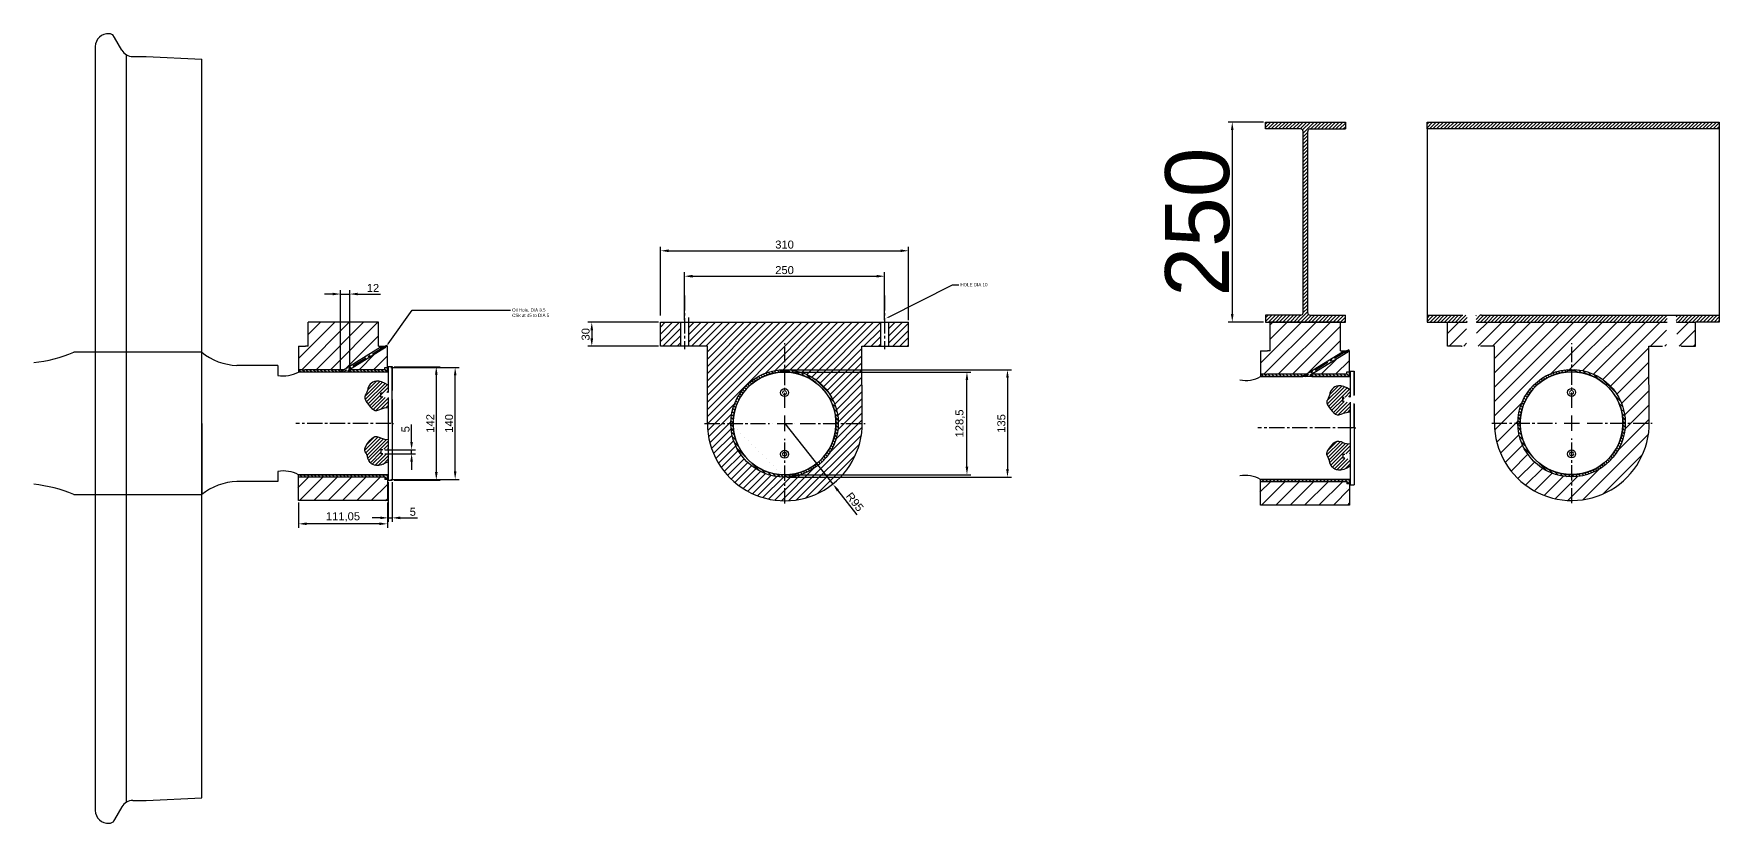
# Model space of a CAD drawing. Header units: millimetres. Extents: x -5057 to 33615, y -6628 to 11138.
# Drawn here: x 2446 to 4553, y 1262 to 2249 of the extents above; entities that cross this region are included whole.
import ezdxf
from ezdxf import colors
from ezdxf.entities.mleader import LeaderData, LeaderLine
from ezdxf.math import Vec2, Vec3

# ---------------------------------------------------------------- set-up
doc = ezdxf.new("R2010")
doc.units = ezdxf.units.MM
doc.linetypes.add('AM_ISO02W050x2', pattern=[3.75, 3, -0.75])
doc.linetypes.add('CENTER2', pattern=[28.575, 19.05, -3.175, 3.175, -3.175])
doc.styles.get("Standard").update_dxf_attribs({"font": 'arial.ttf'})
doc.dimstyles.new('ISO-25', dxfattribs={"dimscale": 4, "dimtxt": 2.5, "dimasz": 2.5, "dimexe": 1.25, "dimexo": 0.625, "dimtad": 1, "dimtxsty": 'Standard', "dimcen": 2.5, "dimadec": 0, "dimazin": 0, "dimtfac": 1, "dimtmove": 0, "dimatfit": 3, "dimfxl": 1, "dimarcsym": 0})
doc.dimstyles.new('ISO-25$0', dxfattribs={"dimscale": 4, "dimtxt": 2.5, "dimasz": 2.5, "dimexe": 1.25, "dimexo": 0.625, "dimtad": 1, "dimtxsty": 'Standard', "dimcen": 2.5, "dimadec": 0, "dimazin": 0, "dimtfac": 1, "dimtmove": 0, "dimatfit": 3, "dimfxl": 1, "dimarcsym": 0})
pattern_1 = [(135, (1202.4908, -5.6777), (-2.245064, -2.245064), [])]
pattern_2 = [(45, (1202.491, -5.678), (-8.980256, 8.980256), [])]
pattern_3 = [(45, (1202.4908, -5.6777), (-2.245064, 2.245064), [])]
pattern_4 = [(45, (-6634.364, -4482.963), (-8.980256, 8.980256), [])]
pattern_5 = [(45, (-6634.364, -4482.9627), (-2.245064, 2.245064), [])]

# ---------------------------------------------------------------- blocks, each defined once
blk = doc.blocks.new('*U3')
at = {"color": 0, "linetype": 'CENTER2', "transparency": 16777216}
blk.add_line((0, 33.615), (0, -33.615), dxfattribs=at)
blk = doc.blocks.new('*U4')
at = {"color": 0, "linetype": 'CENTER2', "transparency": 16777216}
blk.add_line((0, 33.615), (0, -33.615), dxfattribs=at)
blk = doc.blocks.new('*U5')
at = {"color": 0, "linetype": 'CENTER2', "transparency": 16777216}
blk.add_line((26.6, 16.4), (-26.6, -16.4), dxfattribs=at)
blk = doc.blocks.new('*U6')
at = {"color": 0, "linetype": 'CENTER2', "transparency": 16777216}
blk.add_line((59.5, 0), (-59.5, 0), dxfattribs=at)
blk = doc.blocks.new('*D7')
at = {"color": 0, "lineweight": -2, "transparency": 16777216}
for p, q in [((3387.5, 1829.2), (3668.2, 1829.2)), ((3663.2, 1819.2), (3663.2, 1704.9)), ((3387.5, 1694.9), (3668.2, 1694.9))]:
    blk.add_line(p, q, dxfattribs=at)
at = {"color": 0, "transparency": 16777216}
for points in [[(3661.6, 1819.2), (3664.9, 1819.2), (3663.2, 1829.2)], [(3661.6, 1704.9), (3664.9, 1704.9), (3663.2, 1694.9)]]:
    blk.add_solid(points, dxfattribs=at)
at = {"layer": 'Defpoints', "color": 0, "transparency": 16777216}
for p in [(3385, 1829.2), (3385, 1694.9), (3663.2, 1694.9)]:
    blk.add_point(p, dxfattribs=at)
at = {"color": 0, "transparency": 16777216, "insert": (3655.6, 1762), "char_height": 10, "attachment_point": 5, "rotation": 90}
blk.add_mtext('135', dxfattribs=at)
blk = doc.blocks.new('*D8')
at = {"color": 0, "lineweight": -2, "transparency": 16777216}
for p, q in [((3387.5, 1826.3), (3617.6, 1826.3)), ((3612.6, 1707.8), (3612.6, 1816.3)), ((3387.5, 1697.8), (3617.6, 1697.8))]:
    blk.add_line(p, q, dxfattribs=at)
at = {"color": 0, "transparency": 16777216}
for points in [[(3610.9, 1816.3), (3614.2, 1816.3), (3612.6, 1826.3)], [(3610.9, 1707.8), (3614.2, 1707.8), (3612.6, 1697.8)]]:
    blk.add_solid(points, dxfattribs=at)
at = {"layer": 'Defpoints', "color": 0, "transparency": 16777216}
for p in [(3385, 1826.3), (3612.6, 1826.3), (3385, 1697.8)]:
    blk.add_point(p, dxfattribs=at)
at = {"color": 0, "transparency": 16777216, "insert": (3604.1, 1762), "char_height": 10, "attachment_point": 5, "rotation": 90}
blk.add_mtext('128,5', dxfattribs=at)
blk = doc.blocks.new('*U9')
at = {"color": 0, "linetype": 'CENTER2', "transparency": 16777216}
for p, q in [((0, 19.3), (0, 100.2)), ((-100.2, 0), (-19.3, 0)), ((19.3, 0), (100.2, 0)), ((0, -100.2), (0, -19.3))]:
    blk.add_line(p, q, dxfattribs=at)
at = {"color": 0, "linetype": 'Continuous', "transparency": 16777216}
for p, q in [((-9.7, 0), (9.7, 0)), ((0, -9.7), (0, 9.7))]:
    blk.add_line(p, q, dxfattribs=at)
blk = doc.blocks.new('*D10')
at = {"color": 0, "lineweight": -2, "transparency": 16777216}
for p, q in [((3385, 1762.1), (3445, 1686.2)), ((3475.4, 1647.8), (3451.2, 1678.4))]:
    blk.add_line(p, q, dxfattribs=at)
at = {"color": 0, "transparency": 16777216}
blk.add_solid([(3452.5, 1679.4), (3449.9, 1677.3), (3445, 1686.2)], dxfattribs=at)
at = {"layer": 'Defpoints', "color": 0, "transparency": 16777216}
for p in [(3385, 1762.1), (3445, 1686.2)]:
    blk.add_point(p, dxfattribs=at)
at = {"color": 0, "transparency": 16777216, "insert": (3472.4, 1663.9), "char_height": 10, "attachment_point": 5, "rotation": 308.3696}
blk.add_mtext('R95', dxfattribs=at)
blk = doc.blocks.new('*D11')
at = {"color": 0, "lineweight": -2, "transparency": 16777216}
for p, q in [((3227.1, 1888.5), (3138.7, 1888.5)), ((3143.7, 1878.5), (3143.7, 1868.5)), ((3227.1, 1858.5), (3138.7, 1858.5))]:
    blk.add_line(p, q, dxfattribs=at)
at = {"color": 0, "transparency": 16777216}
for points in [[(3142, 1878.5), (3145.3, 1878.5), (3143.7, 1888.5)], [(3142, 1868.5), (3145.3, 1868.5), (3143.7, 1858.5)]]:
    blk.add_solid(points, dxfattribs=at)
at = {"layer": 'Defpoints', "color": 0, "transparency": 16777216}
for p in [(3229.6, 1888.5), (3143.7, 1858.5), (3229.6, 1858.5)]:
    blk.add_point(p, dxfattribs=at)
at = {"color": 0, "transparency": 16777216, "insert": (3136, 1873.5), "char_height": 10, "attachment_point": 5, "rotation": 90}
blk.add_mtext('30', dxfattribs=at)
blk = doc.blocks.new('*D12')
at = {"color": 0, "lineweight": -2, "transparency": 16777216}
for p, q in [((3259.6, 1891), (3259.6, 1951.1)), ((3269.6, 1946.1), (3499.6, 1946.1)), ((3509.6, 1891), (3509.6, 1951.1))]:
    blk.add_line(p, q, dxfattribs=at)
at = {"color": 0, "transparency": 16777216}
for points in [[(3269.6, 1947.8), (3269.6, 1944.4), (3259.6, 1946.1)], [(3499.6, 1947.8), (3499.6, 1944.4), (3509.6, 1946.1)]]:
    blk.add_solid(points, dxfattribs=at)
at = {"layer": 'Defpoints', "color": 0, "transparency": 16777216}
for p in [(3509.6, 1946.1), (3259.6, 1888.5), (3509.6, 1888.5)]:
    blk.add_point(p, dxfattribs=at)
at = {"color": 0, "transparency": 16777216, "insert": (3384.6, 1953.7), "char_height": 10, "attachment_point": 5}
blk.add_mtext('250', dxfattribs=at)
blk = doc.blocks.new('*D13')
at = {"color": 0, "lineweight": -2, "transparency": 16777216}
for p, q in [((3229.6, 1897), (3229.6, 1982.9)), ((3539.6, 1891), (3539.6, 1982.9)), ((3239.6, 1977.9), (3529.6, 1977.9))]:
    blk.add_line(p, q, dxfattribs=at)
at = {"color": 0, "transparency": 16777216}
for points in [[(3239.6, 1979.6), (3239.6, 1976.3), (3229.6, 1977.9)], [(3529.6, 1979.6), (3529.6, 1976.3), (3539.6, 1977.9)]]:
    blk.add_solid(points, dxfattribs=at)
at = {"layer": 'Defpoints', "color": 0, "transparency": 16777216}
for p in [(3539.6, 1977.9), (3229.6, 1894.5), (3539.6, 1888.5)]:
    blk.add_point(p, dxfattribs=at)
at = {"color": 0, "transparency": 16777216, "insert": (3384.6, 1985.6), "char_height": 10, "attachment_point": 5}
blk.add_mtext('310', dxfattribs=at)
blk = doc.blocks.new('*D14')
at = {"color": 0, "lineweight": -2, "transparency": 16777216}
for p, q in [((2896.7, 1833), (2954.3, 1833)), ((2949.3, 1823), (2949.3, 1701.1)), ((2896.7, 1691.1), (2954.3, 1691.1))]:
    blk.add_line(p, q, dxfattribs=at)
at = {"color": 0, "transparency": 16777216}
for points in [[(2947.7, 1823), (2951, 1823), (2949.3, 1833)], [(2947.7, 1701.1), (2951, 1701.1), (2949.3, 1691.1)]]:
    blk.add_solid(points, dxfattribs=at)
at = {"layer": 'Defpoints', "color": 0, "transparency": 16777216}
for p in [(2894.2, 1833), (2894.2, 1691.1), (2949.3, 1691.1)]:
    blk.add_point(p, dxfattribs=at)
at = {"color": 0, "transparency": 16777216, "insert": (2941.8, 1762.1), "char_height": 10, "attachment_point": 5, "rotation": 90}
blk.add_mtext('142', dxfattribs=at)
blk = doc.blocks.new('*D15')
at = {"color": 0, "lineweight": -2, "transparency": 16777216}
for p, q in [((2892.7, 1832), (2977.9, 1832)), ((2972.9, 1702.1), (2972.9, 1822)), ((2892.7, 1692.1), (2977.9, 1692.1))]:
    blk.add_line(p, q, dxfattribs=at)
at = {"color": 0, "transparency": 16777216}
for points in [[(2971.3, 1822), (2974.6, 1822), (2972.9, 1832)], [(2971.3, 1702.1), (2974.6, 1702.1), (2972.9, 1692.1)]]:
    blk.add_solid(points, dxfattribs=at)
at = {"layer": 'Defpoints', "color": 0, "transparency": 16777216}
for p in [(2890.2, 1832), (2972.9, 1832), (2890.2, 1692.1)]:
    blk.add_point(p, dxfattribs=at)
at = {"color": 0, "transparency": 16777216, "insert": (2965.3, 1762.1), "char_height": 10, "attachment_point": 5, "rotation": 90}
blk.add_mtext('140', dxfattribs=at)
blk = doc.blocks.new('*D16')
at = {"color": 0, "lineweight": -2, "transparency": 16777216}
for p, q in [((2889.2, 1688.6), (2889.2, 1639)), ((2894.2, 1688.6), (2894.2, 1639)), ((2879.2, 1644), (2869.2, 1644)), ((2889.2, 1644), (2894.2, 1644)), ((2904.2, 1644), (2925.8, 1644))]:
    blk.add_line(p, q, dxfattribs=at)
at = {"color": 0, "transparency": 16777216}
for points in [[(2879.2, 1645.6), (2879.2, 1642.3), (2889.2, 1644)], [(2904.2, 1645.6), (2904.2, 1642.3), (2894.2, 1644)]]:
    blk.add_solid(points, dxfattribs=at)
at = {"layer": 'Defpoints', "color": 0, "transparency": 16777216}
for p in [(2889.2, 1691.1), (2894.2, 1691.1), (2894.2, 1644)]:
    blk.add_point(p, dxfattribs=at)
at = {"color": 0, "transparency": 16777216, "insert": (2920, 1651.5), "char_height": 10, "attachment_point": 5}
blk.add_mtext('5', dxfattribs=at)
blk = doc.blocks.new('*D17')
at = {"color": 0, "lineweight": -2, "transparency": 16777216}
for p, q in [((2819.8, 1923.8), (2809.8, 1923.8)), ((2829.8, 1828.9), (2829.8, 1928.8)), ((2829.8, 1923.8), (2841.1, 1923.8)), ((2841.1, 1828.9), (2841.1, 1928.8)), ((2851.1, 1923.8), (2879.4, 1923.8))]:
    blk.add_line(p, q, dxfattribs=at)
at = {"color": 0, "transparency": 16777216}
for points in [[(2819.8, 1925.5), (2819.8, 1922.2), (2829.8, 1923.8)], [(2851.1, 1925.5), (2851.1, 1922.2), (2841.1, 1923.8)]]:
    blk.add_solid(points, dxfattribs=at)
at = {"layer": 'Defpoints', "color": 0, "transparency": 16777216}
for p in [(2841.1, 1923.8), (2829.8, 1826.4), (2841.1, 1826.4)]:
    blk.add_point(p, dxfattribs=at)
at = {"color": 0, "transparency": 16777216, "insert": (2870.2, 1931.4), "char_height": 10, "attachment_point": 5}
blk.add_mtext('12', dxfattribs=at)
blk = doc.blocks.new('*D18')
at = {"color": 0, "lineweight": -2, "transparency": 16777216}
for p, q in [((2918.5, 1739), (2918.5, 1760.6)), ((2885, 1729), (2923.5, 1729)), ((2918.5, 1724.1), (2918.5, 1729)), ((2885, 1724.1), (2923.5, 1724.1)), ((2918.5, 1714.1), (2918.5, 1704.1))]:
    blk.add_line(p, q, dxfattribs=at)
at = {"color": 0, "transparency": 16777216}
for points in [[(2916.8, 1739), (2920.1, 1739), (2918.5, 1729)], [(2916.8, 1714.1), (2920.1, 1714.1), (2918.5, 1724.1)]]:
    blk.add_solid(points, dxfattribs=at)
at = {"layer": 'Defpoints', "color": 0, "transparency": 16777216}
for p in [(2882.5, 1729), (2918.5, 1729), (2882.5, 1724.1)]:
    blk.add_point(p, dxfattribs=at)
at = {"color": 0, "transparency": 16777216, "insert": (2910.9, 1754.8), "char_height": 10, "attachment_point": 5, "rotation": 90}
blk.add_mtext('5', dxfattribs=at)
blk = doc.blocks.new('*D21')
at = {"color": 0, "lineweight": -2, "transparency": 16777216}
for p, q in [((2777.2, 1663.1), (2777.2, 1631.5)), ((2888.2, 1663.1), (2888.2, 1631.5)), ((2878.2, 1636.5), (2787.2, 1636.5))]:
    blk.add_line(p, q, dxfattribs=at)
at = {"color": 0, "transparency": 16777216}
for points in [[(2787.2, 1638.2), (2787.2, 1634.9), (2777.2, 1636.5)], [(2878.2, 1638.2), (2878.2, 1634.9), (2888.2, 1636.5)]]:
    blk.add_solid(points, dxfattribs=at)
at = {"layer": 'Defpoints', "color": 0, "transparency": 16777216}
for p in [(2777.2, 1665.6), (2888.2, 1665.6), (2777.2, 1636.5)]:
    blk.add_point(p, dxfattribs=at)
at = {"color": 0, "transparency": 16777216, "insert": (2832.7, 1645), "char_height": 10, "attachment_point": 5}
blk.add_mtext('111,05', dxfattribs=at)
blk = doc.blocks.new('*U37')
at = {"color": 0, "linetype": 'CENTER2', "transparency": 16777216}
blk.add_line((26.6, 16.4), (-26.6, -16.4), dxfattribs=at)
blk = doc.blocks.new('*U38')
at = {"color": 0, "linetype": 'CENTER2', "transparency": 16777216}
blk.add_line((59.5, 0), (-59.5, 0), dxfattribs=at)
blk = doc.blocks.new('*U39')
at = {"color": 0, "linetype": 'CENTER2', "transparency": 16777216}
for p, q in [((0, 19.3), (0, 100.2)), ((-100.2, 0), (-19.3, 0)), ((19.3, 0), (100.2, 0)), ((0, -100.2), (0, -19.3))]:
    blk.add_line(p, q, dxfattribs=at)
at = {"color": 0, "linetype": 'Continuous', "transparency": 16777216}
for p, q in [((-9.7, 0), (9.7, 0)), ((0, -9.7), (0, 9.7))]:
    blk.add_line(p, q, dxfattribs=at)
blk = doc.blocks.new('*D53')
at = {"color": 0, "lineweight": -2, "transparency": 16777216}
for p, q in [((3983.1, 2138.8), (3939.2, 2138.8)), ((3944.2, 2128.8), (3944.2, 1898.8)), ((3983.1, 1888.8), (3939.2, 1888.8))]:
    blk.add_line(p, q, dxfattribs=at)
at = {"color": 0, "transparency": 16777216}
for points in [[(3942.5, 2128.8), (3945.8, 2128.8), (3944.2, 2138.8)], [(3942.5, 1898.8), (3945.8, 1898.8), (3944.2, 1888.8)]]:
    blk.add_solid(points, dxfattribs=at)
at = {"layer": 'Defpoints', "color": 0, "transparency": 16777216}
for p in [(3985.6, 2138.8), (3944.2, 1888.8), (3985.6, 1888.8)]:
    blk.add_point(p, dxfattribs=at)
at = {"color": 0, "transparency": 16777216, "insert": (3900.8, 2013.8), "char_height": 80, "attachment_point": 5, "rotation": 90}
blk.add_mtext('250', dxfattribs=at)

msp = doc.modelspace()

# ---------------------------------------------------------------- hatches: boundary and pattern name
h = msp.add_hatch()
h.set_pattern_fill('ANSI31', color=256)
h.set_pattern_definition(pattern_5)
h.paths.add_polyline_path([(4038.546, 2127.189, -0.41421356), (4041.546, 2130.189), (4085.646, 2130.189), (4085.646, 2138.789), (3985.646, 2138.789), (3985.646, 2130.189), (4029.746, 2130.189, -0.41421356), (4032.746, 2127.189), (4032.746, 1900.389, -0.41421356), (4029.746, 1897.389), (3985.646, 1897.389), (3985.646, 1888.789), (4085.646, 1888.789), (4085.646, 1897.389), (4041.546, 1897.389, -0.41421356), (4038.546, 1900.389)])
h.paths.add_polyline_path([(4552.895, 2130.189), (4552.895, 2138.789), (4187.676, 2138.789), (4187.676, 2130.189)])
h = msp.add_hatch()
h.set_pattern_fill('ANSI31', color=256)
h.set_pattern_definition(pattern_5)
h.paths.add_polyline_path([(4486.93, 1888.789), (4487.723, 1888.789), (4487.723, 1893.761), (4487.723, 1895.575), (4487.723, 1897.389), (4482.358, 1897.389), (4255.851, 1897.389), (4254.2, 1897.389), (4248.834, 1897.389), (4248.834, 1895.575), (4248.834, 1893.761), (4248.834, 1888.789), (4250.278, 1888.789)])
h.paths.add_polyline_path([(4187.676, 1897.389), (4187.676, 1888.789), (4213.277, 1888.789), (4236.928, 1888.789), (4237.721, 1888.789), (4237.721, 1893.761), (4237.721, 1895.575), (4237.721, 1897.389), (4232.356, 1897.389), (4230.705, 1897.389)])
h.paths.add_polyline_path([(4552.895, 1888.789), (4552.895, 1897.389), (4498.836, 1897.389), (4498.836, 1895.575), (4498.836, 1893.761), (4498.836, 1888.789), (4499.63, 1888.789), (4523.281, 1888.789)])
h = msp.add_hatch()
h.set_pattern_fill('ANSI31', color=256, scale=4)
h.paths.add_polyline_path([(2877.821, 1858.467), (2877.156, 1858.467), (2877.156, 1888.467), (2789.156, 1888.467), (2789.156, 1858.467), (2785.656, 1858.467), (2780.387, 1858.467), (2777.156, 1858.467), (2777.156, 1829.201), (2781.406, 1829.201), (2784.906, 1829.201), (2834.419, 1829.201), (2879.309, 1856.979)])
h = msp.add_hatch()
h.set_pattern_fill('ANSI31', color=256, scale=2)
h.paths.add_polyline_path([(3254.631, 1888.467), (3229.63, 1888.467), (3229.63, 1858.467), (3254.631, 1858.467)])
h.paths.add_polyline_path([(3539.634, 1888.467), (3514.633, 1888.467), (3514.633, 1858.467), (3539.634, 1858.467)])
h = msp.add_hatch()
h.set_pattern_fill('ANSI31', color=256, scale=2)
edge = h.paths.add_edge_path()
edge.add_line((3504.633, 1888.467), (3481.052, 1888.467))
edge.add_line((3481.052, 1888.467), (3288.212, 1888.467))
edge.add_line((3288.212, 1888.467), (3264.631, 1888.467))
edge.add_line((3264.631, 1888.467), (3264.631, 1858.467))
edge.add_line((3264.631, 1858.467), (3288.212, 1858.467))
edge.add_line((3288.212, 1858.467), (3288.212, 1762.051))
edge.add_line((3288.212, 1762.051), (3317.472, 1762.051))
edge.add_arc((3384.632, 1762.047), 67.16, 0.003333, 179.996667, ccw=False)
edge.add_line((3451.792, 1762.051), (3481.695, 1762.051))
edge.add_line((3481.695, 1762.051), (3481.052, 1858.467))
edge.add_line((3481.052, 1858.467), (3504.633, 1858.467))
edge.add_line((3504.633, 1858.467), (3504.633, 1888.467))
edge = h.paths.add_edge_path()
edge.add_line((3317.472, 1762.051), (3288.212, 1762.051))
edge.add_arc((3384.953, 1762.051), 96.741, 180, 270)
edge.add_line((3384.953, 1665.31), (3384.953, 1694.888))
edge.add_arc((3384.632, 1762.047), 67.16, 179.996667, 270.274133, ccw=False)
edge = h.paths.add_edge_path()
edge.add_line((3481.695, 1762.047), (3481.695, 1762.051))
edge.add_line((3481.695, 1762.051), (3451.792, 1762.051))
edge.add_arc((3384.632, 1762.047), 67.16, -89.725867, 0.003333, ccw=False)
edge.add_line((3384.953, 1694.888), (3384.953, 1665.31))
edge.add_arc((3384.953, 1762.051), 96.741, 270, 359.997671)
h = msp.add_hatch()
h.set_pattern_fill('ANSI31', color=256, scale=4)
h.set_pattern_definition(pattern_2)
h.paths.add_polyline_path([(4080.312, 1852.789), (4079.646, 1852.789), (4079.646, 1888.789), (3991.646, 1888.789), (3991.646, 1852.789), (3988.146, 1852.789), (3982.878, 1852.789), (3979.646, 1852.789), (3979.646, 1823.524), (3983.896, 1823.524), (3987.396, 1823.524), (4036.91, 1823.524), (4081.8, 1851.301)])
h = msp.add_hatch()
h.set_pattern_fill('ANSI31', color=256, scale=4, style=0)
h.set_pattern_definition(pattern_4)
edge = h.paths.add_edge_path(flags=0)
edge.add_line((4213.277, 1858.789), (4236.928, 1858.789))
edge.add_line((4213.277, 1888.789), (4213.277, 1858.789))
edge.add_line((4236.928, 1888.789), (4213.277, 1888.789))
edge.add_line((4236.928, 1888.789), (4236.928, 1858.789))
edge = h.paths.add_edge_path(flags=0)
edge.add_line((4499.63, 1858.789), (4499.63, 1888.789))
edge.add_line((4523.281, 1888.789), (4499.63, 1888.789))
edge.add_line((4523.281, 1858.789), (4523.281, 1888.789))
edge.add_line((4499.63, 1858.789), (4523.281, 1858.789))
edge = h.paths.add_edge_path(flags=0)
edge.add_line((4236.928, 1888.789), (4236.928, 1858.789))
edge.add_line((4238.278, 1888.789), (4236.928, 1888.789))
edge.add_line((4238.278, 1858.789), (4238.278, 1888.789))
edge.add_line((4236.928, 1858.789), (4238.278, 1858.789))
edge = h.paths.add_edge_path(flags=0)
edge.add_line((4499.63, 1858.789), (4499.63, 1888.789))
edge.add_line((4498.28, 1858.789), (4499.63, 1858.789))
edge.add_line((4498.28, 1888.789), (4498.28, 1858.789))
edge.add_line((4499.63, 1888.789), (4498.28, 1888.789))
edge = h.paths.add_edge_path(flags=0)
edge.add_line((4236.928, 1888.789), (4236.928, 1858.789))
edge.add_line((4238.278, 1888.789), (4236.928, 1888.789))
edge.add_line((4238.278, 1858.789), (4238.278, 1888.789))
edge.add_line((4236.928, 1858.789), (4238.278, 1858.789))
edge = h.paths.add_edge_path(flags=0)
edge.add_line((4499.63, 1858.789), (4499.63, 1888.789))
edge.add_line((4498.28, 1858.789), (4499.63, 1858.789))
edge.add_line((4498.28, 1888.789), (4498.28, 1858.789))
edge.add_line((4499.63, 1888.789), (4498.28, 1888.789))
h = msp.add_hatch()
h.set_pattern_fill('ANSI31', color=256, scale=4)
h.set_pattern_definition(pattern_4)
h.paths.add_polyline_path([(4464.699, 1858.789), (4480.821, 1858.789), (4486.93, 1858.789), (4486.93, 1888.789), (4249.628, 1888.789), (4249.628, 1858.789), (4255.736, 1858.789), (4271.859, 1858.789), (4271.859, 1762.373, 0.99997967), (4465.341, 1762.369)])
h.paths.add_polyline_path([(4435.439, 1762.369, -1), (4301.119, 1762.369, -1)], flags=16)
h.paths.add_polyline_path([(4363.279, 1826.49), (4363.279, 1826.619), (4363.279, 1828.104), (4370.028, 1828.104), (4373.279, 1828.104), (4373.279, 1826.49, -25.68706991)], flags=0)
h.paths.add_polyline_path([(4432.529, 1762.369, -1), (4304.029, 1762.369, -1)], flags=0)
h.paths.add_polyline_path([(4373.279, 1800.877, -1), (4363.278, 1800.877, -1)], flags=0)
h.paths.add_polyline_path([(4370.696, 1800.773, -1), (4365.862, 1800.773, -1)], flags=0)
h.paths.add_polyline_path([(4373.279, 1723.894, -1), (4363.278, 1723.894, -1)], flags=0)
h.paths.add_polyline_path([(4370.696, 1723.966, -1), (4365.862, 1723.966, -1)], flags=0)
h = msp.add_hatch()
h.set_pattern_fill('ANSI31', color=256, scale=4)
h.paths.add_polyline_path([(2881.406, 1829.201), (2884.906, 1829.201), (2884.906, 1832.047), (2888.156, 1832.047), (2888.156, 1858.467), (2887.449, 1858.467), (2885.961, 1856.979), (2841.071, 1829.201)])
h = msp.add_hatch()
h.set_pattern_fill('ANSI31', color=256, scale=4)
h.set_pattern_definition(pattern_2)
h.paths.add_polyline_path([(4083.896, 1823.524), (4087.396, 1823.524), (4087.396, 1826.369), (4090.646, 1826.369), (4090.646, 1852.789), (4089.94, 1852.789), (4088.451, 1851.301), (4043.562, 1823.524)])
h = msp.add_hatch()
h.set_pattern_fill('ANSI31', color=256, angle=90)
h.paths.add_polyline_path([(2829.83, 1826.361), (2829.83, 1829.201), (2781.406, 1829.201), (2777.156, 1829.201), (2777.156, 1826.361), (2781.406, 1826.361)])
h.paths.add_polyline_path([(2888.156, 1826.361), (2888.152, 1829.201), (2841.071, 1829.201), (2841.071, 1826.361)])
h = msp.add_hatch()
h.set_pattern_fill('ANSI31', color=256, angle=90)
h.paths.add_polyline_path([(2888.152, 1832.047), (2884.906, 1832.047), (2884.906, 1829.201), (2841.071, 1829.201), (2838.776, 1827.781), (2841.071, 1826.361), (2884.906, 1826.361), (2888.152, 1826.361)])
h = msp.add_hatch()
h.set_pattern_fill('ANSI31', color=256)
edge = h.paths.add_edge_path()
edge.add_spline(control_points=[(2889.156, 1782.092), (2882.21, 1782.092), (2874.303, 1775.771), (2867.028, 1781.776), (2857.224, 1795.049), (2863.549, 1799.789), (2863.549, 1811.482), (2876.833, 1817.803), (2889.156, 1809.902)], knot_values=[0, 0, 0, 0, 1, 2, 3, 4, 5, 6, 6, 6, 6], degree=3, periodic=0)
edge.add_line((2889.156, 1809.902), (2889.156, 1800.722))
edge.add_line((2889.156, 1800.722), (2883.726, 1800.722))
edge.add_line((2883.726, 1800.722), (2882.456, 1800.035))
edge.add_line((2882.456, 1800.035), (2882.456, 1795.06))
edge.add_line((2882.456, 1795.06), (2883.726, 1794.372))
edge.add_line((2883.726, 1794.372), (2889.156, 1794.372))
edge.add_line((2889.156, 1794.372), (2889.156, 1782.092))
h = msp.add_hatch()
h.set_pattern_fill('ANSI31', color=256, angle=90)
h.paths.add_polyline_path([(3379.632, 1827.781), (3384.632, 1827.781), (3384.632, 1829.207, 0.41421356), (3317.472, 1762.047, 1), (3451.792, 1762.047, 0.41421356), (3384.632, 1829.207), (3384.632, 1827.781), (3386.381, 1827.781), (3389.632, 1827.781), (3389.632, 1826.297), (3389.632, 1826.167, -25.68706991), (3379.632, 1826.167), (3379.632, 1826.297)])
h = msp.add_hatch()
h.set_pattern_fill('ANSI31', color=256, angle=90)
h.set_pattern_definition(pattern_1)
h.paths.add_polyline_path([(4032.321, 1820.684), (4032.321, 1823.524), (3983.896, 1823.524), (3979.646, 1823.524), (3979.646, 1820.684), (3983.896, 1820.684)])
h.paths.add_polyline_path([(4090.646, 1820.684), (4090.643, 1823.524), (4043.562, 1823.524), (4043.562, 1820.684)])
h = msp.add_hatch()
h.set_pattern_fill('ANSI31', color=256, angle=90)
h.set_pattern_definition(pattern_1)
h.paths.add_polyline_path([(4090.643, 1826.369), (4087.396, 1826.369), (4087.396, 1823.524), (4043.562, 1823.524), (4041.267, 1822.104), (4043.562, 1820.684), (4087.396, 1820.684), (4090.643, 1820.684)])
h = msp.add_hatch()
h.set_pattern_fill('ANSI31', color=256, style=0)
h.set_pattern_definition(pattern_3)
edge = h.paths.add_edge_path(flags=0)
edge.add_line((4086.204, 1795.038), (4085.216, 1795.038))
edge.add_line((4085.216, 1795.038), (4083.946, 1794.35))
edge.add_line((4083.946, 1794.35), (4083.946, 1789.375))
edge.add_line((4083.946, 1789.375), (4085.216, 1788.688))
edge.add_line((4085.216, 1788.688), (4091.646, 1788.688))
edge.add_line((4091.646, 1788.688), (4091.646, 1776.414))
edge.add_spline(control_points=[(4091.646, 1776.414), (4084.701, 1776.414), (4076.794, 1770.093), (4069.519, 1776.098), (4059.715, 1789.371), (4066.04, 1794.112), (4066.04, 1805.805), (4079.324, 1812.125), (4091.646, 1804.225)], knot_values=[0, 0, 0, 0, 1, 2, 3, 4, 5, 6, 6, 6, 6], degree=3, periodic=0)
edge.add_line((4091.646, 1804.225), (4091.646, 1795.044))
edge.add_line((4091.646, 1795.044), (4086.216, 1795.044))
edge.add_line((4086.216, 1795.044), (4086.204, 1795.038))
edge = h.paths.add_edge_path(flags=0)
edge.add_line((4086.204, 1795.038), (4085.216, 1795.038))
edge.add_line((4086.204, 1795.038), (4084.946, 1794.357))
edge.add_line((4084.946, 1794.357), (4084.946, 1789.382))
edge.add_line((4084.946, 1789.382), (4086.216, 1788.694))
edge.add_line((4086.216, 1788.694), (4091.646, 1788.694))
edge.add_line((4091.646, 1788.694), (4091.646, 1788.688))
edge.add_line((4085.216, 1788.688), (4091.646, 1788.688))
edge.add_line((4083.946, 1789.375), (4085.216, 1788.688))
edge.add_line((4083.946, 1794.35), (4083.946, 1789.375))
edge.add_line((4085.216, 1795.038), (4083.946, 1794.35))
edge = h.paths.add_edge_path(flags=0)
edge.add_line((4086.204, 1795.038), (4085.216, 1795.038))
edge.add_line((4086.204, 1795.038), (4084.946, 1794.357))
edge.add_line((4084.946, 1794.357), (4084.946, 1789.382))
edge.add_line((4084.946, 1789.382), (4086.216, 1788.694))
edge.add_line((4086.216, 1788.694), (4091.646, 1788.694))
edge.add_line((4091.646, 1788.694), (4091.646, 1788.688))
edge.add_line((4085.216, 1788.688), (4091.646, 1788.688))
edge.add_line((4083.946, 1789.375), (4085.216, 1788.688))
edge.add_line((4083.946, 1794.35), (4083.946, 1789.375))
edge.add_line((4085.216, 1795.038), (4083.946, 1794.35))
h = msp.add_hatch()
h.set_pattern_fill('ANSI31', color=256, angle=90)
h.set_pattern_definition([(135, (983.6468, 0.3223), (-2.245064, -2.245064), [])])
h.paths.add_polyline_path([(4363.279, 1828.104), (4368.279, 1828.104), (4368.279, 1829.529, 0.41421356), (4301.119, 1762.369, 1), (4435.439, 1762.369, 0.41421356), (4368.279, 1829.529), (4368.279, 1828.104), (4370.028, 1828.104), (4373.279, 1828.104), (4373.279, 1826.619), (4373.279, 1826.49, -25.68706991), (4363.279, 1826.49), (4363.279, 1826.619)])
h = msp.add_hatch()
h.set_pattern_fill('ANSI31', color=256)
edge = h.paths.add_edge_path()
edge.add_line((2879.952, 1729.031), (2882.448, 1729.031))
edge.add_line((2882.448, 1729.031), (2883.726, 1729.722))
edge.add_line((2883.726, 1729.722), (2889.156, 1729.722))
edge.add_line((2889.156, 1729.722), (2889.156, 1742.003))
edge.add_spline(control_points=[(2889.156, 1742.003), (2882.21, 1742.003), (2874.303, 1748.323), (2867.028, 1742.319), (2857.224, 1729.045), (2863.549, 1724.305), (2863.549, 1712.612), (2876.833, 1706.291), (2889.156, 1714.192)], knot_values=[0, 0, 0, 0, 1, 2, 3, 4, 5, 6, 6, 6, 6], degree=3, periodic=0)
edge.add_line((2889.156, 1714.192), (2889.156, 1723.372))
edge.add_line((2889.156, 1723.372), (2883.726, 1723.372))
edge.add_line((2883.726, 1723.372), (2882.421, 1724.078))
edge.add_line((2882.421, 1724.078), (2879.952, 1724.078))
edge.add_line((2879.952, 1724.078), (2879.952, 1729.031))
h = msp.add_hatch()
h.set_pattern_fill('ANSI31', color=256)
h.set_pattern_definition(pattern_3)
edge = h.paths.add_edge_path()
edge.add_line((4082.442, 1723.353), (4084.939, 1723.353))
edge.add_line((4084.939, 1723.353), (4086.216, 1724.044))
edge.add_line((4086.216, 1724.044), (4091.646, 1724.044))
edge.add_line((4091.646, 1724.044), (4091.646, 1736.325))
edge.add_spline(control_points=[(4091.646, 1736.325), (4084.701, 1736.325), (4076.794, 1742.645), (4069.519, 1736.641), (4059.715, 1723.368), (4066.04, 1718.627), (4066.04, 1706.934), (4079.324, 1700.613), (4091.646, 1708.514)], knot_values=[0, 0, 0, 0, 1, 2, 3, 4, 5, 6, 6, 6, 6], degree=3, periodic=0)
edge.add_line((4091.646, 1708.514), (4091.646, 1717.694))
edge.add_line((4091.646, 1717.694), (4086.216, 1717.694))
edge.add_line((4086.216, 1717.694), (4084.912, 1718.401))
edge.add_line((4084.912, 1718.401), (4082.442, 1718.401))
edge.add_line((4082.442, 1718.401), (4082.442, 1723.353))
h = msp.add_hatch()
h.set_pattern_fill('ANSI31', color=256, scale=4)
h.set_pattern_definition([(45, (-0.947, 0), (-8.980256, 8.980256), [])])
h.paths.add_polyline_path([(2888.183, 1692.058), (2883.959, 1692.047), (2883.959, 1694.893), (2776.209, 1694.893), (2776.209, 1665.627), (2888.209, 1665.627)])
h = msp.add_hatch()
h.set_pattern_fill('ANSI31', color=256, angle=90)
h.paths.add_polyline_path([(2884.906, 1693.047), (2888.156, 1693.047), (2888.156, 1697.733), (2777.156, 1697.733), (2777.156, 1694.893), (2884.906, 1694.893)])
h = msp.add_hatch()
h.set_pattern_fill('ANSI31', color=256, angle=90)
h.paths.add_polyline_path([(2884.906, 1692.047), (2888.156, 1692.054), (2888.156, 1697.74), (2836.481, 1697.733), (2841.071, 1694.893), (2884.906, 1694.893)])
h = msp.add_hatch()
h.set_pattern_fill('ANSI31', color=256, scale=4)
h.set_pattern_definition([(45, (1201.544, -5.678), (-8.980256, 8.980256), [])])
h.paths.add_polyline_path([(4090.673, 1686.38), (4086.45, 1686.369), (4086.45, 1689.215), (3978.7, 1689.215), (3978.7, 1659.949), (4090.7, 1659.949)])
h = msp.add_hatch()
h.set_pattern_fill('ANSI31', color=256, angle=90)
h.set_pattern_definition(pattern_1)
h.paths.add_polyline_path([(4087.396, 1687.369), (4090.646, 1687.369), (4090.646, 1692.055), (3979.646, 1692.055), (3979.646, 1689.215), (4087.396, 1689.215)])
h = msp.add_hatch()
h.set_pattern_fill('ANSI31', color=256, angle=90)
h.set_pattern_definition(pattern_1)
h.paths.add_polyline_path([(4087.396, 1686.369), (4090.646, 1686.376), (4090.646, 1692.062), (4038.972, 1692.055), (4043.562, 1689.215), (4087.396, 1689.215)])

# ---------------------------------------------------------------- linework, layer by layer
for p, q in [((2523.156, 2233.347), (2523.156, 1278.047)), ((2547.016, 2244.766), (2545.2, 2247.911)), ((2556.207, 2228.847), (2547.016, 2244.766)), ((2562.063, 1288.404), (2562.063, 2222.991)), ((2570.063, 2220.847), (2586.656, 2220.847)), ((2586.656, 2220.847), (2656.156, 2217.375)), ((2656.156, 1294.019), (2656.156, 2217.375)), ((3985.646, 2130.189), (3985.646, 2138.789)), ((3985.646, 2138.789), (4085.646, 2138.789)), ((4029.746, 2130.189), (3985.646, 2130.189)), ((4041.546, 2130.189), (4085.646, 2130.189)), ((4085.646, 2138.789), (4085.646, 2130.189)), ((4187.676, 2138.789), (4552.895, 2138.789)), ((4187.676, 2130.189), (4187.676, 2138.789)), ((4552.895, 2130.189), (4187.676, 2130.189)), ((4187.676, 2130.189), (4187.676, 1897.389)), ((4552.895, 2138.789), (4552.895, 2130.189)), ((4552.895, 2130.189), (4552.895, 1897.389)), ((4032.746, 1900.389), (4032.746, 2127.189)), ((4038.546, 1900.389), (4038.546, 2127.189)), ((4029.746, 1897.389), (3985.646, 1897.389)), ((3985.646, 1897.389), (3985.646, 1888.789)), ((4041.546, 1897.389), (4085.646, 1897.389)), ((4085.646, 1888.789), (4085.646, 1897.389)), ((4187.676, 1897.389), (4230.705, 1897.389)), ((4187.676, 1897.389), (4187.676, 1888.789)), ((4230.705, 1897.389), (4232.356, 1897.389)), ((4255.851, 1897.389), (4254.2, 1897.389)), ((4255.851, 1897.389), (4552.895, 1897.389)), ((4552.895, 1897.389), (4552.895, 1888.789)), ((2789.156, 1858.467), (2789.156, 1888.467)), ((2877.156, 1888.467), (2789.156, 1888.467)), ((2877.156, 1858.467), (2877.156, 1888.467)), ((3229.63, 1858.467), (3229.63, 1888.467)), ((3229.63, 1888.467), (3539.634, 1888.467)), ((3254.631, 1888.467), (3254.631, 1858.467)), ((3264.631, 1894.467), (3264.631, 1858.467)), ((3504.633, 1888.467), (3504.633, 1858.467)), ((3514.633, 1888.467), (3514.633, 1858.467)), ((3539.634, 1858.467), (3539.634, 1888.467)), ((3985.646, 1888.789), (4085.646, 1888.789)), ((3991.646, 1852.789), (3991.646, 1888.789)), ((4079.646, 1888.789), (3991.646, 1888.789)), ((4079.646, 1852.789), (4079.646, 1888.789)), ((4187.676, 1888.789), (4213.277, 1888.789)), ((4213.277, 1858.789), (4213.277, 1888.789)), ((4213.277, 1888.789), (4236.928, 1888.789)), ((4236.928, 1888.789), (4237.721, 1888.789)), ((4250.278, 1888.789), (4248.834, 1888.789)), ((4249.628, 1888.789), (4486.93, 1888.789)), ((4250.278, 1888.789), (4486.93, 1888.789)), ((4486.93, 1888.789), (4487.723, 1888.789)), ((4499.63, 1888.789), (4498.836, 1888.789)), ((4499.63, 1888.789), (4523.281, 1888.789)), ((4523.281, 1858.789), (4523.281, 1888.789)), ((4552.895, 1888.789), (4523.281, 1888.789)), ((2777.156, 1858.467), (2777.156, 1829.201)), ((2777.156, 1858.467), (2780.387, 1858.467)), ((2780.387, 1858.467), (2785.656, 1858.467)), ((2789.156, 1858.467), (2785.656, 1858.467)), ((2879.309, 1856.979), (2832.125, 1827.781)), ((2885.961, 1856.979), (2838.776, 1827.781)), ((2877.156, 1858.467), (2888.156, 1858.467)), ((2879.309, 1856.979), (2878.457, 1858.456)), ((2879.309, 1856.979), (2885.961, 1856.979)), ((2885.6, 1858.814), (2887.638, 1860.075)), ((2885.961, 1856.979), (2886.827, 1858.479)), ((2888.156, 1832.047), (2888.156, 1858.467)), ((3288.212, 1858.467), (3229.63, 1858.467)), ((3259.286, 1858.467), (3255.286, 1858.467)), ((3288.212, 1762.047), (3288.212, 1858.467)), ((3481.695, 1762.047), (3481.052, 1858.467)), ((3481.052, 1858.467), (3539.634, 1858.467)), ((4088.091, 1853.136), (4090.129, 1854.397)), ((4230.819, 1858.789), (4213.277, 1858.789)), ((4230.819, 1858.789), (4231.541, 1858.789)), ((4255.736, 1858.789), (4254.325, 1858.789)), ((4271.859, 1858.789), (4255.736, 1858.789)), ((4271.859, 1762.369), (4271.859, 1858.789)), ((4465.341, 1762.369), (4464.699, 1858.789)), ((4464.699, 1858.789), (4480.821, 1858.789)), ((4480.821, 1858.789), (4481.888, 1858.789)), ((4505.738, 1858.789), (4504.672, 1858.789)), ((4505.738, 1858.789), (4523.281, 1858.789)), ((2656.156, 1851.047), (2496.156, 1851.047)), ((2656.156, 1762.047), (2656.156, 1851.047)), ((2751.156, 1834.547), (2700.156, 1834.547)), ((2751.156, 1834.547), (2751.156, 1822.047)), ((2889.156, 1833.047), (2889.156, 1826.361)), ((2889.156, 1833.047), (2894.156, 1833.047)), ((2894.156, 1833.047), (2894.156, 1803.262)), ((2894.156, 1762.047), (2894.156, 1833.034)), ((3979.646, 1852.789), (3979.646, 1823.524)), ((3979.646, 1852.789), (3982.878, 1852.789)), ((3982.878, 1852.789), (3988.146, 1852.789)), ((3991.646, 1852.789), (3988.146, 1852.789)), ((4081.8, 1851.301), (4034.615, 1822.104)), ((4088.451, 1851.301), (4041.267, 1822.104)), ((4079.646, 1852.789), (4090.646, 1852.789)), ((4081.8, 1851.301), (4080.947, 1852.778)), ((4081.8, 1851.301), (4088.451, 1851.301)), ((4088.451, 1851.301), (4089.317, 1852.801)), ((4090.646, 1826.369), (4090.646, 1852.789)), ((2777.156, 1829.201), (2777.156, 1826.361)), ((2777.156, 1829.201), (2777.156, 1826.361)), ((2781.406, 1829.201), (2777.156, 1829.201)), ((2781.406, 1829.201), (2777.156, 1829.201)), ((2777.156, 1826.361), (2781.406, 1826.361)), ((2889.156, 1826.297), (2777.156, 1826.297)), ((2889.156, 1826.297), (2777.156, 1826.297)), ((2889.156, 1826.297), (2777.156, 1826.297)), ((2781.406, 1829.201), (2784.906, 1829.201)), ((2781.406, 1826.361), (2784.906, 1826.361)), ((2834.419, 1829.201), (2784.906, 1829.201)), ((2834.419, 1829.201), (2784.906, 1829.201)), ((2784.906, 1826.361), (2829.83, 1826.361)), ((2829.83, 1826.361), (2829.83, 1827.781)), ((2829.83, 1827.781), (2832.125, 1827.781)), ((2841.071, 1827.781), (2838.776, 1827.781)), ((2881.406, 1829.201), (2841.071, 1829.201)), ((2881.406, 1829.201), (2841.071, 1829.201)), ((2841.071, 1826.361), (2841.071, 1827.781)), ((2841.071, 1826.361), (2843.372, 1826.361)), ((2843.372, 1826.361), (2881.406, 1826.361)), ((2884.906, 1829.201), (2881.406, 1829.201)), ((2881.406, 1826.361), (2884.906, 1826.361)), ((2884.906, 1829.201), (2884.906, 1832.047)), ((2884.906, 1832.047), (2888.156, 1832.047)), ((2884.906, 1826.361), (2888.156, 1826.361)), ((2888.156, 1826.361), (2888.149, 1832.047)), ((2889.156, 1826.361), (2889.156, 1801.516)), ((2889.156, 1826.297), (2889.156, 1801.516)), ((2889.156, 1826.297), (2889.156, 1801.516)), ((3379.632, 1826.297), (3379.632, 1827.781)), ((3379.632, 1827.781), (3386.381, 1827.781)), ((3379.632, 1826.297), (3379.632, 1826.167)), ((3386.381, 1827.781), (3389.632, 1827.781)), ((3389.632, 1826.297), (3389.632, 1827.781)), ((3389.632, 1826.297), (3389.632, 1826.167)), ((3983.896, 1823.524), (3979.646, 1823.524)), ((3979.646, 1823.524), (3979.646, 1820.684)), ((3983.896, 1823.524), (3979.646, 1823.524)), ((3979.646, 1823.524), (3979.646, 1820.684)), ((3979.646, 1820.684), (3983.896, 1820.684)), ((4091.646, 1820.619), (3979.646, 1820.619)), ((4091.646, 1820.619), (3979.646, 1820.619)), ((4091.646, 1820.619), (3979.646, 1820.619)), ((3983.896, 1823.524), (3987.396, 1823.524)), ((3983.896, 1820.684), (3987.396, 1820.684)), ((4036.91, 1823.524), (3987.396, 1823.524)), ((4036.91, 1823.524), (3987.396, 1823.524)), ((3987.396, 1820.684), (4032.321, 1820.684)), ((4032.321, 1820.684), (4032.321, 1822.104)), ((4032.321, 1822.104), (4034.615, 1822.104)), ((4043.562, 1822.104), (4041.267, 1822.104)), ((4083.896, 1823.524), (4043.562, 1823.524)), ((4083.896, 1823.524), (4043.562, 1823.524)), ((4043.562, 1820.684), (4043.562, 1822.104)), ((4043.562, 1820.684), (4045.863, 1820.684)), ((4045.863, 1820.684), (4083.896, 1820.684)), ((4087.396, 1823.524), (4083.896, 1823.524)), ((4083.896, 1820.684), (4087.396, 1820.684)), ((4087.396, 1823.524), (4087.396, 1826.369)), ((4087.396, 1826.369), (4090.646, 1826.369)), ((4087.396, 1820.684), (4090.646, 1820.684)), ((4090.646, 1820.684), (4090.64, 1826.369)), ((4091.646, 1827.369), (4091.646, 1820.684)), ((4091.646, 1827.369), (4096.646, 1827.369)), ((4091.646, 1820.684), (4091.646, 1795.838)), ((4091.646, 1820.619), (4091.646, 1795.838)), ((4091.646, 1820.619), (4091.646, 1795.838)), ((4096.646, 1827.369), (4096.646, 1797.584)), ((4096.646, 1796.863), (4096.646, 1827.356)), ((4363.279, 1826.619), (4363.279, 1828.104)), ((4363.279, 1828.104), (4370.028, 1828.104)), ((4363.279, 1826.619), (4363.279, 1826.49)), ((4370.028, 1828.104), (4373.279, 1828.104)), ((4373.279, 1826.619), (4373.279, 1828.104)), ((4373.279, 1826.619), (4373.279, 1826.49)), ((2879.952, 1795.064), (2879.952, 1800.016)), ((2882.428, 1800.016), (2879.952, 1800.016)), ((2882.452, 1795.064), (2879.952, 1795.064)), ((2889.156, 1801.516), (2889.156, 1800.722)), ((2889.156, 1794.372), (2889.156, 1793.578)), ((2889.156, 1793.578), (2889.156, 1697.797)), ((2889.156, 1793.578), (2889.156, 1697.797)), ((2889.156, 1793.578), (2889.156, 1691.061)), ((2894.156, 1791.832), (2894.156, 1762.047)), ((4082.442, 1789.386), (4082.442, 1794.338)), ((4083.946, 1794.338), (4082.442, 1794.338)), ((4091.646, 1795.838), (4091.646, 1795.044)), ((4083.946, 1789.386), (4082.442, 1789.386)), ((4091.646, 1788.688), (4091.646, 1787.901)), ((4091.646, 1787.901), (4091.646, 1692.119)), ((4091.646, 1787.901), (4091.646, 1692.119)), ((4091.646, 1787.901), (4091.646, 1685.383)), ((4096.646, 1756.369), (4096.646, 1786.862)), ((4096.646, 1786.154), (4096.646, 1756.369)), ((2656.156, 1762.047), (2656.156, 1673.047)), ((2889.156, 1762.047), (2890.156, 1762.047)), ((2894.156, 1762.047), (2894.156, 1691.061)), ((2895.156, 1762.047), (2896.049, 1762.047)), ((3320.317, 1762.047), (3320.382, 1762.047)), ((3448.882, 1762.047), (3448.947, 1762.047)), ((4091.646, 1756.369), (4092.646, 1756.369)), ((4096.646, 1756.369), (4096.646, 1685.383)), ((4097.646, 1756.369), (4098.54, 1756.369)), ((4303.964, 1762.369), (4304.029, 1762.369)), ((4432.529, 1762.369), (4432.594, 1762.369)), ((2882.452, 1729.031), (2879.952, 1729.031)), ((2879.952, 1729.031), (2879.952, 1724.078)), ((2882.428, 1724.078), (2879.952, 1724.078)), ((4084.942, 1723.353), (4082.442, 1723.353)), ((4082.442, 1723.353), (4082.442, 1718.401)), ((4084.918, 1718.401), (4082.442, 1718.401)), ((2751.156, 1689.547), (2700.156, 1689.547)), ((2751.156, 1702.047), (2751.156, 1689.547)), ((2889.156, 1697.797), (2777.156, 1697.797)), ((2889.156, 1697.797), (2777.156, 1697.797)), ((2889.156, 1697.797), (2777.156, 1697.797)), ((2777.156, 1697.733), (2888.156, 1697.733)), ((2777.156, 1694.893), (2777.156, 1697.733)), ((2777.156, 1694.893), (2777.156, 1697.733)), ((2884.906, 1694.893), (2777.156, 1694.893)), ((2777.156, 1665.627), (2777.156, 1694.893)), ((2884.906, 1694.893), (2884.906, 1692.047)), ((2888.156, 1692.056), (2884.906, 1692.047)), ((2884.906, 1686.045), (2884.906, 1686.041)), ((2888.156, 1692.056), (2888.156, 1697.733)), ((2888.183, 1692.058), (2888.209, 1665.627)), ((2889.156, 1691.061), (2894.156, 1691.061)), ((4091.646, 1692.119), (3979.646, 1692.119)), ((4091.646, 1692.119), (3979.646, 1692.119)), ((4091.646, 1692.119), (3979.646, 1692.119)), ((3979.646, 1692.055), (4090.646, 1692.055)), ((3979.646, 1689.215), (3979.646, 1692.055)), ((3979.646, 1689.215), (3979.646, 1692.055)), ((4087.396, 1689.215), (3979.646, 1689.215)), ((3979.646, 1659.949), (3979.646, 1689.215)), ((4087.396, 1689.215), (4087.396, 1686.369)), ((4090.646, 1686.378), (4087.396, 1686.369)), ((4090.646, 1686.378), (4090.646, 1692.055)), ((4090.673, 1686.38), (4090.7, 1659.949)), ((2496.156, 1673.047), (2656.156, 1673.047)), ((2888.209, 1665.627), (2777.156, 1665.627)), ((4087.396, 1680.367), (4087.396, 1680.364)), ((4091.646, 1685.383), (4096.646, 1685.383)), ((4090.7, 1659.949), (3979.646, 1659.949)), ((2570.063, 1290.547), (2586.656, 1290.547)), ((2586.656, 1290.547), (2656.156, 1294.019)), ((2547.016, 1266.629), (2545.2, 1263.483)), ((2556.207, 1282.547), (2547.016, 1266.629)), ((2539.261, 1262.047), (2539.156, 1262.047))]:
    msp.add_line(p, q)
for centre, radius in [((3384.632, 1762.047), 67.16), ((3384.632, 1762.047), 64.25), ((4368.279, 1762.369), 67.16), ((4368.279, 1762.369), 64.25), ((3384.632, 1800.554), 5.001), ((4368.279, 1800.877), 5.001), ((3384.632, 1723.572), 5.001), ((4368.279, 1723.894), 5.001)]:
    msp.add_circle(centre, radius)
at = {"linetype": 'AM_ISO02W050x2', "lineweight": 15}
for centre in [(3384.632, 1800.451), (4368.279, 1800.773)]:
    msp.add_circle(centre, 2.417, dxfattribs=at)
at = {"linetype": 'AM_ISO02W050x2'}
for centre in [(3384.632, 1723.644), (4368.279, 1723.966)]:
    msp.add_circle(centre, 2.417, dxfattribs=at)
for centre, radius, start, end in [((2539.156, 2233.347), 16, 86.188685, 180), ((2539.261, 2236.347), 13, 62.81243, 90), ((2570.063, 2236.847), 16, 210, 270), ((4029.746, 2127.189), 3, 0, 90), ((4041.546, 2127.189), 3, 90, 180), ((4029.746, 1900.389), 3, 270, 0), ((4041.546, 1900.389), 3, 180, 270), ((2427.602, 2012.061), 175, 276.085956, 293.062476), ((2703.164, 1909.487), 75, 231.186936, 267.700973), ((2758.063, 1861.446), 40, 260.05645, 298.510655), ((3384.632, 1762.047), 64.315, 94.458808, 85.541192), ((3960.553, 1855.769), 40, 260.05645, 298.510655), ((4368.279, 1762.369), 64.315, 94.458808, 85.541192), ((3384.953, 1762.051), 96.741, 180, 0.766089), ((4368.6, 1762.373), 96.741, 180, 0.766089), ((2427.602, 1512.033), 175, 66.937524, 83.914044), ((2703.164, 1614.608), 75, 92.299027, 128.813064), ((2758.063, 1662.648), 40, 61.489345, 99.94355), ((3960.553, 1656.97), 40, 61.489345, 99.94355), ((2570.063, 1274.547), 16, 90, 150), ((2539.156, 1278.047), 16, 180, 273.811315), ((2539.261, 1275.047), 13, 270, 297.18757)]:
    msp.add_arc(centre, radius, start, end)
for points in [[(2889.156, 1809.902), (2876.833, 1817.803), (2863.549, 1811.482), (2863.549, 1799.789), (2857.224, 1795.049), (2867.028, 1781.776), (2874.303, 1775.771), (2882.21, 1782.092), (2889.156, 1782.092)], [(4091.646, 1804.225), (4079.324, 1812.125), (4066.04, 1805.805), (4066.04, 1794.112), (4059.715, 1789.371), (4069.519, 1776.098), (4076.794, 1770.093), (4084.701, 1776.414), (4091.646, 1776.414)], [(2889.156, 1714.192), (2876.833, 1706.291), (2863.549, 1712.612), (2863.549, 1724.305), (2857.224, 1729.045), (2867.028, 1742.319), (2874.303, 1748.323), (2882.21, 1742.003), (2889.156, 1742.003)], [(4091.646, 1708.514), (4079.324, 1700.613), (4066.04, 1706.934), (4066.04, 1718.627), (4059.715, 1723.368), (4069.519, 1736.641), (4076.794, 1742.645), (4084.701, 1736.325), (4091.646, 1736.325)]]:
    msp.add_open_spline(points, degree=3)

# ---------------------------------------------------------------- block references
at = {"linetype": 'CENTER2'}
for name, p in [('*U3', (3259.631, 1888.582)), ('*U4', (3509.633, 1888.582)), ('*U5', (2859.043, 1842.38)), ('*U9', (3384.953, 1762.051)), ('*U39', (4368.6, 1762.373)), ('*U37', (4061.533, 1836.702)), ('*U6', (2833.156, 1762.047)), ('*U38', (4035.646, 1756.369))]:
    msp.add_blockref(name, p, dxfattribs=at)

# ---------------------------------------------------------------- dimensions: what is measured, and where the dimension line sits
dim = msp.add_linear_dim(base=(3944.154, 1888.789), p1=(3985.646, 2138.789), p2=(3985.646, 1888.789), angle=90, dimstyle='ISO-25$0', override={"dimtxt": 20, "dimdec": 1, "dimtdec": 1})
dim.commit()
dim.dimension.update_dxf_attribs({"geometry": '*D53', "text_midpoint": (3900.808, 2013.789)})
for base, p1, p2, picture, middle in [((3539.634, 1977.946), (3229.63, 1894.467), (3539.634, 1888.467), '*D13', (3384.632, 1985.556)), ((3509.633, 1946.092), (3259.631, 1888.467), (3509.633, 1888.467), '*D12', (3384.632, 1953.698)), ((2894.156, 1643.965), (2889.156, 1691.061), (2894.156, 1691.061), '*D16', (2919.971, 1651.55)), ((2777.156, 1636.52), (2888.209, 1665.627), (2777.156, 1665.627), '*D21', (2832.682, 1645.03))]:
    dim = msp.add_linear_dim(base=base, p1=p1, p2=p2, dimstyle='ISO-25')
    dim.commit()
    dim.dimension.update_dxf_attribs({"geometry": picture, "text_midpoint": middle})
dim = msp.add_linear_dim(base=(2841.071, 1923.846), p1=(2829.83, 1826.361), p2=(2841.071, 1826.361), text='12', dimstyle='ISO-25')
dim.commit()
dim.dimension.update_dxf_attribs({"geometry": '*D17', "text_midpoint": (2870.211, 1931.366)})
for base, p1, p2, picture, middle in [((3143.659, 1858.467), (3229.63, 1888.467), (3229.63, 1858.467), '*D11', (3136.05, 1873.467)), ((3612.57, 1826.296), (3384.953, 1697.798), (3384.953, 1826.296), '*D8', (3604.06, 1762.047))]:
    dim = msp.add_linear_dim(base=base, p1=p1, p2=p2, angle=90, dimstyle='ISO-25')
    dim.commit()
    dim.dimension.update_dxf_attribs({"geometry": picture, "text_midpoint": middle})
for base, p1, p2, text, picture, middle in [((2949.319, 1691.061), (2894.156, 1833.047), (2894.156, 1691.061), '142', '*D14', (2941.798, 1762.054)), ((2972.923, 1832.047), (2890.156, 1692.061), (2890.156, 1832.047), '140', '*D15', (2965.317, 1762.054)), ((3663.25, 1694.888), (3384.953, 1829.206), (3384.953, 1694.888), '135', '*D7', (3655.641, 1762.047)), ((2918.453, 1728.98), (2882.454, 1724.062), (2882.454, 1728.98), '5', '*D18', (2910.867, 1754.795))]:
    dim = msp.add_linear_dim(base=base, p1=p1, p2=p2, angle=90, text=text, dimstyle='ISO-25')
    dim.commit()
    dim.dimension.update_dxf_attribs({"geometry": picture, "text_midpoint": middle})
dim = msp.add_radius_dim(center=(3384.953, 1762.051), mpoint=(3445.004, 1686.204), text='R95', dimstyle='ISO-25')
dim.commit()
dim.dimension.update_dxf_attribs({"geometry": '*D10', "text_midpoint": (3472.373, 1663.888)})

# ---------------------------------------------------------------- leaders
ml = msp.add_multileader_mtext('Standard')
ml.set_content('HOLE DIA 10', color=256)
ml.set_leader_properties()
ml.build(insert=Vec2(0, 0))
ctx = ml.context
ctx.base_point, ctx.plane_origin = Vec3(3602.375, 1935.479), Vec3(3511.074, 1893.249)
notes = []
notes.append((ctx, [(0, (1, 1, 0), (3594.375, 1935.479), (1, 0), 8, [(0, [(3511.074, 1893.249)], 0, [])])]))
ctx.mtext.insert, ctx.mtext.width, ctx.mtext.flow_direction = Vec3(3604.375, 1937.513), 51.05229, 5
ml = msp.add_multileader_mtext('Standard')
ml.set_content('{\\C256;Oil Hole, DIA 3.5\\PCSk at 45 to DIA 5}', color=256)
ml.set_leader_properties()
ml.build(insert=Vec2(0, 0))
ctx = ml.context
ctx.base_point, ctx.plane_origin = Vec3(3042.213, 1903.82), Vec3(2887.049, 1858.459)
notes.append((ctx, [(0, (1, 1, 0), (2919.049, 1903.82), (1, 0), 123.164, [(0, [(2887.049, 1858.459)], 0, [])])]))
ctx.mtext.insert, ctx.mtext.flow_direction = Vec3(3044.213, 1905.854), 5
for ctx, leaders in notes:
    for number, flags, end, landing, length, lines in leaders:
        leader = LeaderData()
        leader.index, (leader.has_last_leader_line, leader.has_dogleg_vector, leader.attachment_direction) = number, flags
        leader.last_leader_point, leader.dogleg_vector, leader.dogleg_length = Vec3(end), Vec3(landing), length
        for number, points, colour, breaks in lines:
            line = LeaderLine()
            line.index, line.vertices, line.color, line.breaks = number, Vec3.list(points), colors.encode_raw_color(colour), breaks
            leader.lines.append(line)
        ctx.leaders.append(leader)

doc.saveas('drawing.dxf')
